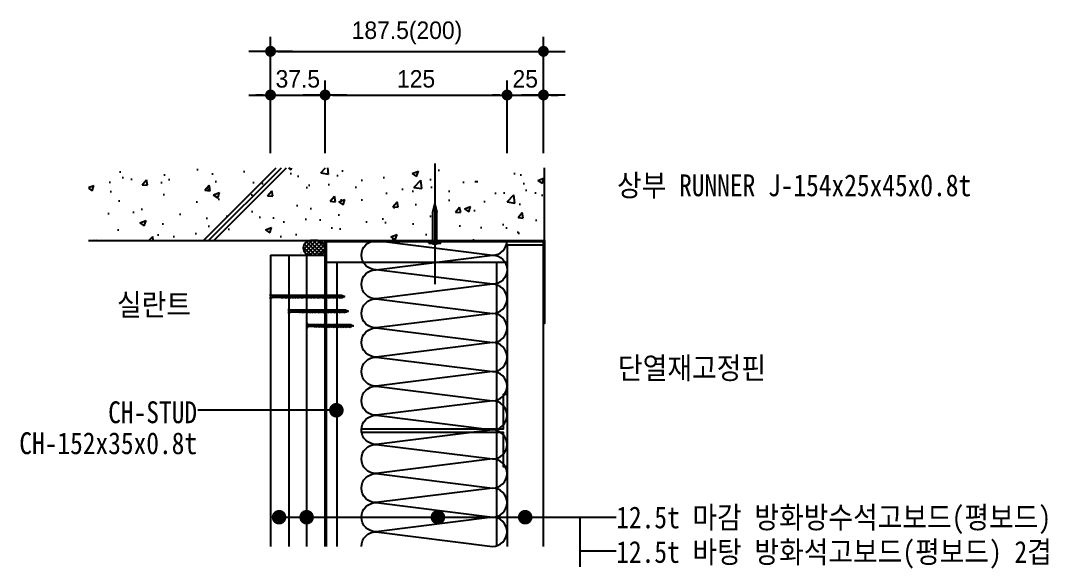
# Model space of a CAD drawing. Header units: millimetres. Extents: x 104 to 12536, y 73 to 2865.
# Drawn here: x 2953 to 3659, y 1927 to 2297 of the extents above; entities that cross this region are included whole.
import ezdxf
from ezdxf.enums import TextEntityAlignment as Align

# ---------------------------------------------------------------- set-up
doc = ezdxf.new("R2010")
doc.units = ezdxf.units.MM
doc.header["$LTSCALE"] = 5
doc.linetypes.add('CEN', pattern=[62, 60, -1, 0, -1])
for name, color, linetype in [('CEN', 1, 'CEN'), ('CHAN', 3, 'Continuous'), ('CONC', 2, 'Continuous'), ('ele', 8, 'Continuous'), ('GB', 7, 'Continuous'), ('HAT', 8, 'Continuous'), ('HAT-CON', 8, 'Continuous'), ('INSUL', 8, 'Continuous'), ('ITXT', 5, 'Continuous'), ('PIN', 4, 'Continuous'), ('RXDIM', 7, 'Continuous'), ('SCREW2', 8, 'Continuous'), ('TEXT', 7, 'Continuous')]:
    doc.layers.add(name, color=color, linetype=linetype)
doc.styles.add('CGS', font='')
doc.styles.add('RXHS', font='')
doc.styles.get('CGS').set_extended_font_data('Dotum')
doc.styles.get('RXHS').set_extended_font_data('DotumChe')
doc.dimstyles.new('NDIM', dxfattribs={"dimscale": 5, "dimtxt": 2.4, "dimasz": 1, "dimexe": 2, "dimexo": 2, "dimgap": 1, "dimtad": 1, "dimtoh": 1, "dimdec": 0, "dimzin": 0, "dimdsep": 46, "dimtxsty": 'CGS', "dimblk1": 'DOTK', "dimblk2": 'DOTK', "dimsah": 1, "dimcen": 3, "dimclrt": 3, "dimadec": 0, "dimazin": 0, "dimtfac": 1.25, "dimtdec": 0, "dimtix": 1, "dimtmove": 2, "dimatfit": 3, "dimldrblk": 'DOTK', "dimfxl": 1, "dimtolj": 1, "dimtzin": 0, "dimarcsym": 0})

# ---------------------------------------------------------------- blocks, each defined once
blk = doc.blocks.new('고정못')
at = {"layer": 'CEN'}
blk.add_line((4.11, 55.13), (4.11, -27.57), dxfattribs=at)
at = {"layer": 'SCREW2'}
for p, q in [((2.66, 21.76), (4.11, 27.57)), ((2.66, 2.42), (2.66, 21.76)), ((4.11, 27.57), (5.56, 21.76)), ((5.56, 2.42), (5.56, 21.76)), ((0, 1.45), (8.22, 1.45)), ((0, 0.48), (0, 1.45)), ((0, 0.48), (8.22, 0.48)), ((2.42, 0), (2.42, 0.48)), ((2.42, 0), (5.8, 0)), ((5.8, 0), (5.8, 0.48)), ((8.22, 0.48), (8.22, 1.45))]:
    blk.add_line(p, q, dxfattribs=at)
blk.add_lwpolyline([(4.11, 27.57), (4.63, 22.28, 0.255479), (5.56, 21.76, 0.15073)], format="xyb", dxfattribs=at)
at = {"layer": 'SCREW2', "extrusion": (0, 0, -1)}
for centre, major_axis, ratio, start_param, end_param in [((0.06, 2.43), (2.6, 0.01), 0.375814, 0.025149, 1.595945), ((0.99, 2.42), (2.42, 0.09), 0.428989, 0.090861, 1.274963)]:
    blk.add_ellipse(centre, major_axis=major_axis, ratio=ratio, start_param=start_param, end_param=end_param, dxfattribs=at)
at = {"layer": 'SCREW2'}
for centre, major_axis, ratio, start_param, end_param in [((7.23, 2.42), (-2.42, 0.09), 0.428989, 0.090861, 1.274963), ((8.16, 2.43), (-2.6, 0.01), 0.375814, 0.025149, 1.595945)]:
    blk.add_ellipse(centre, major_axis=major_axis, ratio=ratio, start_param=start_param, end_param=end_param, dxfattribs=at)
blk = doc.blocks.new('나사못51')
at = {"layer": 'SCREW2'}
for p, q in [((2.53, 49.55), (0.92, 49.12)), ((1.6, 51), (0.98, 49.39)), ((0.98, 49.39), (1.64, 49.91)), ((1.64, 49.91), (1.6, 51)), ((2.27, 49.45), (1.6, 51)), ((2.24, 49.17), (2.53, 49.55)), ((2.24, 49.17), (0.63, 48.74)), ((0.63, 48.74), (0.92, 49.12)), ((2.25, 48.32), (0.63, 47.89)), ((0.63, 47.89), (0.92, 48.27)), ((2.25, 47.47), (0.63, 47.04)), ((0.63, 47.04), (0.92, 47.43)), ((2.24, 46.62), (0.63, 46.19)), ((0.63, 46.19), (0.91, 46.58)), ((2.24, 45.78), (0.63, 45.35)), ((0.63, 45.35), (0.92, 45.73)), ((2.25, 44.93), (0.63, 44.5)), ((0.63, 44.5), (0.92, 44.88)), ((2.25, 44.08), (0.63, 43.65)), ((0.63, 43.65), (0.92, 44.04)), ((2.24, 43.23), (0.63, 42.8)), ((0.63, 42.8), (0.91, 43.19)), ((2.24, 42.39), (0.63, 41.96)), ((2.53, 47.01), (0.91, 46.58)), ((2.53, 43.62), (0.91, 43.19)), ((0.92, 48.81), (0.92, 48.28)), ((2.53, 48.7), (0.92, 48.27)), ((0.92, 47.97), (0.92, 47.43)), ((2.54, 47.86), (0.92, 47.43)), ((0.92, 47.12), (0.92, 46.58)), ((0.92, 46.27), (0.92, 45.73)), ((2.53, 46.16), (0.92, 45.73)), ((0.92, 45.43), (0.92, 44.89)), ((2.53, 45.31), (0.92, 44.88)), ((0.92, 44.58), (0.92, 44.04)), ((2.54, 44.47), (0.92, 44.04)), ((0.92, 43.73), (0.92, 43.19)), ((0.92, 42.88), (0.92, 42.34)), ((2.53, 42.77), (0.92, 42.34)), ((0.98, 49.39), (0.98, 49.14)), ((2.24, 49.17), (2.24, 48.63)), ((2.24, 48.32), (2.24, 47.78)), ((2.24, 47.47), (2.24, 46.93)), ((2.24, 46.62), (2.53, 47.01)), ((2.24, 46.62), (2.24, 46.08)), ((2.24, 45.78), (2.53, 46.16)), ((2.24, 45.78), (2.24, 45.24)), ((2.24, 44.93), (2.24, 44.39)), ((2.24, 44.08), (2.24, 43.54)), ((2.24, 43.23), (2.53, 43.62)), ((2.24, 43.23), (2.24, 42.69)), ((2.24, 42.39), (2.53, 42.77)), ((2.24, 42.39), (2.24, 41.85)), ((2.25, 48.32), (2.53, 48.7)), ((2.25, 47.47), (2.54, 47.86)), ((2.25, 44.93), (2.53, 45.31)), ((2.25, 44.08), (2.54, 44.47)), ((0.63, 41.96), (0.92, 42.34)), ((2.25, 41.54), (0.63, 41.11)), ((0.63, 41.11), (0.92, 41.5)), ((2.25, 40.69), (0.63, 40.26)), ((0.63, 40.26), (0.92, 40.65)), ((2.25, 39), (0.63, 38.57)), ((0.63, 38.57), (0.92, 38.95)), ((2.25, 38.15), (0.63, 37.72)), ((0.63, 37.72), (0.92, 38.11)), ((2.25, 36.46), (0.63, 36.03)), ((0.63, 36.03), (0.92, 36.41)), ((2.25, 39.85), (0.64, 39.42)), ((0.64, 39.42), (0.92, 39.8)), ((2.25, 37.3), (0.64, 36.87)), ((0.64, 36.87), (0.92, 37.26)), ((2.25, 35.73), (0.64, 35.3)), ((0.64, 35.3), (0.92, 35.68)), ((0.92, 42.04), (0.92, 41.5)), ((2.53, 41.92), (0.92, 41.5)), ((0.92, 41.19), (0.92, 40.65)), ((2.54, 41.08), (0.92, 40.65)), ((0.92, 40.34), (0.92, 39.8)), ((2.54, 40.23), (0.92, 39.8)), ((0.92, 39.49), (0.92, 38.95)), ((2.53, 39.38), (0.92, 38.95)), ((0.92, 38.65), (0.92, 38.11)), ((2.54, 38.54), (0.92, 38.11)), ((0.92, 37.8), (0.92, 37.26)), ((2.54, 37.69), (0.92, 37.26)), ((0.92, 36.95), (0.92, 36.41)), ((2.54, 36.84), (0.92, 36.41)), ((0.92, 36.45), (0.92, 35.92)), ((0.92, 36.22), (0.92, 35.68)), ((2.54, 36.11), (0.92, 35.68)), ((0.92, 35.37), (0.92, 34.86)), ((2.24, 41.54), (2.24, 41)), ((2.24, 40.69), (2.24, 40.15)), ((2.24, 39.84), (2.24, 39.3)), ((2.24, 39), (2.24, 38.46)), ((2.24, 38.15), (2.24, 37.61)), ((2.24, 37.3), (2.24, 36.76)), ((2.24, 36.45), (2.24, 36.03)), ((2.24, 35.72), (2.24, 35.54)), ((2.24, 35.71), (2.24, 34.86)), ((2.25, 41.54), (2.53, 41.92)), ((2.25, 40.69), (2.54, 41.08)), ((2.25, 39.85), (2.54, 40.23)), ((2.25, 39), (2.53, 39.38)), ((2.25, 38.15), (2.54, 38.54)), ((2.25, 37.3), (2.54, 37.69)), ((2.25, 36.46), (2.54, 36.84)), ((2.25, 35.73), (2.54, 36.11)), ((2.25, 34.9), (0.63, 34.47)), ((0.63, 34.47), (0.92, 34.86)), ((2.25, 32.36), (0.63, 31.93)), ((0.63, 31.93), (0.92, 32.32)), ((2.25, 34.06), (0.64, 33.63)), ((0.64, 33.63), (0.92, 34.01)), ((2.25, 33.21), (0.64, 32.78)), ((0.64, 32.78), (0.92, 33.16)), ((2.25, 31.51), (0.64, 31.08)), ((0.64, 31.08), (0.92, 31.47)), ((2.25, 30.67), (0.64, 30.24)), ((0.64, 30.24), (0.92, 30.62)), ((2.26, 29.82), (0.64, 29.39)), ((0.64, 29.39), (0.93, 29.78)), ((2.27, 28.98), (0.65, 28.55)), ((0.65, 28.55), (0.94, 28.93)), ((2.54, 35.29), (0.92, 34.86)), ((0.92, 34.55), (0.92, 34.01)), ((2.54, 34.44), (0.92, 34.01)), ((0.92, 33.7), (0.92, 33.16)), ((2.54, 33.59), (0.92, 33.16)), ((0.92, 32.86), (0.92, 32.32)), ((2.54, 32.75), (0.92, 32.32)), ((0.92, 32.01), (0.92, 31.47)), ((2.54, 31.9), (0.92, 31.47)), ((0.92, 31.16), (0.92, 30.62)), ((2.54, 31.05), (0.92, 30.62)), ((0.93, 30.32), (0.93, 29.78)), ((2.55, 30.21), (0.93, 29.78)), ((0.94, 29.47), (0.94, 28.93)), ((2.55, 29.36), (0.94, 28.93)), ((2.56, 28.51), (0.94, 28.09)), ((0.95, 28.63), (0.95, 28.09)), ((2.24, 34.9), (2.24, 34.36)), ((2.24, 33.21), (2.24, 32.67)), ((2.24, 32.36), (2.24, 31.82)), ((2.24, 31.51), (2.24, 30.97)), ((2.25, 34.9), (2.54, 35.29)), ((2.25, 34.06), (2.54, 34.44)), ((2.25, 34.06), (2.25, 33.52)), ((2.25, 33.21), (2.54, 33.59)), ((2.25, 32.36), (2.54, 32.75)), ((2.25, 31.51), (2.54, 31.9)), ((2.25, 30.67), (2.54, 31.05)), ((2.25, 30.67), (2.25, 30.13)), ((2.26, 29.82), (2.55, 30.21)), ((2.26, 29.82), (2.26, 29.28)), ((2.27, 28.98), (2.55, 29.36)), ((2.27, 28.98), (2.27, 28.44)), ((2.27, 28.13), (2.56, 28.51)), ((2.27, 28.13), (0.66, 27.7)), ((0.66, 27.7), (0.94, 28.09)), ((2.27, 27.28), (0.66, 26.85)), ((0.66, 26.85), (0.95, 27.24)), ((2.28, 26.44), (0.67, 26.01)), ((0.67, 26.01), (0.95, 26.39)), ((2.29, 25.59), (0.67, 25.16)), ((0.67, 25.16), (0.96, 25.55)), ((2.28, 24.74), (0.67, 24.31)), ((0.67, 24.31), (0.95, 24.7)), ((2.28, 23.9), (0.67, 23.47)), ((0.67, 23.47), (0.95, 23.85)), ((2.29, 23.05), (0.67, 22.62)), ((0.67, 22.62), (0.96, 23)), ((2.28, 22.2), (0.67, 21.77)), ((0.67, 21.77), (0.95, 22.16)), ((2.28, 21.35), (0.67, 20.92)), ((0.67, 20.92), (0.95, 21.31)), ((0.95, 27.78), (0.95, 27.24)), ((2.56, 27.67), (0.95, 27.24)), ((0.95, 26.93), (0.95, 26.39)), ((2.57, 26.82), (0.95, 26.39)), ((2.57, 25.13), (0.95, 24.7)), ((2.57, 24.28), (0.95, 23.85)), ((0.95, 22.7), (0.95, 22.16)), ((2.57, 22.59), (0.95, 22.16)), ((0.95, 21.85), (0.95, 21.31)), ((2.57, 21.74), (0.95, 21.31)), ((0.96, 26.09), (0.96, 25.55)), ((2.57, 25.98), (0.96, 25.55)), ((0.96, 25.24), (0.96, 24.7)), ((0.96, 24.39), (0.96, 23.85)), ((0.96, 23.54), (0.96, 23)), ((2.57, 23.43), (0.96, 23)), ((2.27, 28.13), (2.27, 27.59)), ((2.27, 27.28), (2.56, 27.67)), ((2.27, 27.28), (2.27, 26.74)), ((2.27, 23.05), (2.27, 22.51)), ((2.27, 22.2), (2.27, 21.66)), ((2.27, 21.35), (2.27, 20.81)), ((2.28, 26.44), (2.57, 26.82)), ((2.28, 26.44), (2.28, 25.9)), ((2.28, 25.59), (2.28, 25.05)), ((2.28, 24.74), (2.57, 25.13)), ((2.28, 24.74), (2.28, 24.2)), ((2.28, 23.9), (2.57, 24.28)), ((2.28, 23.89), (2.28, 23.36)), ((2.28, 22.2), (2.57, 22.59)), ((2.28, 21.35), (2.57, 21.74)), ((2.29, 25.59), (2.57, 25.98)), ((2.29, 23.05), (2.57, 23.43)), ((2.28, 20.51), (0.67, 20.08)), ((0.67, 20.08), (0.95, 20.46)), ((2.28, 19.66), (0.67, 19.23)), ((0.67, 19.23), (0.95, 19.61)), ((2.28, 18.81), (0.67, 18.38)), ((0.67, 18.38), (0.95, 18.77)), ((2.28, 17.96), (0.67, 17.53)), ((0.67, 17.53), (0.95, 17.92)), ((2.28, 17.12), (0.67, 16.69)), ((0.67, 16.69), (0.95, 17.07)), ((2.29, 16.27), (0.67, 15.84)), ((0.67, 15.84), (0.96, 16.22)), ((2.28, 15.42), (0.67, 14.99)), ((0.67, 14.99), (0.95, 15.37)), ((2.28, 14.57), (0.67, 14.14)), ((0.67, 14.14), (0.95, 14.53)), ((0.95, 21), (0.95, 20.46)), ((2.57, 20.89), (0.95, 20.46)), ((0.95, 20.15), (0.95, 19.61)), ((2.57, 20.04), (0.95, 19.61)), ((0.95, 19.31), (0.95, 18.77)), ((2.57, 19.2), (0.95, 18.77)), ((0.95, 18.46), (0.95, 17.92)), ((2.57, 18.35), (0.95, 17.92)), ((0.95, 17.61), (0.95, 17.07)), ((2.57, 17.5), (0.95, 17.07)), ((0.95, 16.76), (0.95, 16.22)), ((0.95, 15.91), (0.95, 15.37)), ((2.57, 15.8), (0.95, 15.37)), ((0.95, 15.06), (0.95, 14.53)), ((2.57, 14.95), (0.95, 14.53)), ((0.95, 14.22), (0.95, 13.68)), ((2.57, 16.65), (0.96, 16.22)), ((2.27, 20.5), (2.27, 19.97)), ((2.27, 19.66), (2.27, 19.12)), ((2.27, 18.81), (2.27, 18.27)), ((2.27, 17.96), (2.27, 17.42)), ((2.27, 17.11), (2.27, 16.57)), ((2.27, 16.26), (2.27, 15.72)), ((2.27, 15.42), (2.27, 14.88)), ((2.27, 14.57), (2.27, 14.03)), ((2.28, 20.51), (2.57, 20.89)), ((2.28, 19.66), (2.57, 20.04)), ((2.28, 18.81), (2.57, 19.2)), ((2.28, 17.96), (2.57, 18.35)), ((2.28, 17.12), (2.57, 17.5)), ((2.28, 15.42), (2.57, 15.8)), ((2.28, 14.57), (2.57, 14.95)), ((2.29, 16.27), (2.57, 16.65)), ((2.28, 13.72), (0.67, 13.29)), ((0.67, 13.29), (0.95, 13.68)), ((2.29, 12.87), (0.67, 12.44)), ((0.67, 12.44), (0.96, 12.83)), ((2.28, 12.02), (0.67, 11.59)), ((0.67, 11.59), (0.95, 11.98)), ((2.28, 11.18), (0.67, 10.75)), ((0.67, 10.75), (0.95, 11.13)), ((2.28, 10.33), (0.67, 9.9)), ((0.67, 9.9), (0.95, 10.28)), ((2.29, 9.48), (0.67, 9.05)), ((0.67, 9.05), (0.96, 9.43)), ((2.28, 8.63), (0.67, 8.2)), ((0.67, 8.2), (0.95, 8.59)), ((2.28, 7.78), (0.67, 7.35)), ((0.67, 7.35), (0.95, 7.74)), ((2.57, 14.11), (0.95, 13.68)), ((0.95, 13.37), (0.95, 12.82)), ((0.95, 12.52), (0.95, 11.98)), ((2.57, 12.41), (0.95, 11.98)), ((0.95, 11.67), (0.95, 11.13)), ((2.57, 11.56), (0.95, 11.13)), ((0.95, 10.82), (0.95, 10.28)), ((2.57, 10.71), (0.95, 10.28)), ((0.95, 9.98), (0.95, 9.43)), ((0.95, 9.12), (0.95, 8.59)), ((2.57, 9.01), (0.95, 8.59)), ((0.95, 8.28), (0.95, 7.74)), ((2.57, 8.17), (0.95, 7.74)), ((0.95, 7.43), (0.95, 1.19)), ((2.57, 13.26), (0.96, 12.83)), ((2.57, 9.86), (0.96, 9.43)), ((2.27, 13.72), (2.27, 13.18)), ((2.27, 12.87), (2.27, 12.33)), ((2.27, 12.02), (2.27, 11.48)), ((2.27, 11.17), (2.27, 10.63)), ((2.27, 10.33), (2.27, 9.78)), ((2.27, 9.48), (2.27, 8.94)), ((2.27, 8.63), (2.27, 8.09)), ((2.27, 7.78), (2.27, 1.19)), ((2.28, 13.72), (2.57, 14.11)), ((2.28, 12.02), (2.57, 12.41)), ((2.28, 11.18), (2.57, 11.56)), ((2.28, 10.33), (2.57, 10.71)), ((2.28, 8.63), (2.57, 9.01)), ((2.28, 7.78), (2.57, 8.17)), ((2.29, 12.87), (2.57, 13.26)), ((2.29, 9.48), (2.57, 9.86)), ((0, 0), (1.12, 0)), ((1.57, 0.48), (1.57, 0.65)), ((1.63, 0.68), (1.6, 0.68)), ((1.66, 0.48), (1.66, 0.65)), ((2.11, 0), (3.23, 0))]:
    blk.add_line(p, q, dxfattribs=at)
for centre, radius, start, end in [((-0.44, 1.33), 1.4, 288.341, 354.27016), ((1.1, 0.47), 0.473, 267.52648, 0.91384), ((1.61, -1.99), 2.05, 80.28655, 99.71345), ((1.6, 0.65), 0.033, 90, 180), ((1.63, 0.65), 0.033, 0, 90), ((2.13, 0.47), 0.473, 179.08616, 272.47352), ((3.67, 1.33), 1.4, 185.72984, 251.659)]:
    blk.add_arc(centre, radius, start, end, dxfattribs=at)
blk = doc.blocks.new('나사못32')
at = {"layer": 'SCREW2'}
for p, q in [((2.24, 30.17), (0.63, 29.74)), ((0.63, 29.74), (0.92, 30.12)), ((2.25, 29.32), (0.63, 28.89)), ((0.63, 28.89), (0.92, 29.27)), ((2.25, 28.47), (0.63, 28.04)), ((0.63, 28.04), (0.92, 28.43)), ((2.53, 30.55), (0.92, 30.12)), ((0.92, 29.81), (0.92, 29.28)), ((2.53, 29.7), (0.92, 29.27)), ((0.92, 28.97), (0.92, 28.43)), ((2.54, 28.86), (0.92, 28.43)), ((1.6, 32), (0.98, 30.39)), ((0.98, 30.39), (1.64, 30.91)), ((0.98, 30.39), (0.98, 30.14)), ((1.64, 30.91), (1.6, 32)), ((2.27, 30.45), (1.6, 32)), ((2.24, 30.17), (2.53, 30.55)), ((2.24, 30.17), (2.24, 29.63)), ((2.24, 29.32), (2.24, 28.78)), ((2.24, 28.47), (2.24, 27.93)), ((2.25, 29.32), (2.53, 29.7)), ((2.25, 28.47), (2.54, 28.86)), ((2.24, 27.62), (0.63, 27.19)), ((0.63, 27.19), (0.91, 27.58)), ((2.24, 26.78), (0.63, 26.35)), ((0.63, 26.35), (0.92, 26.73)), ((2.25, 25.93), (0.63, 25.5)), ((0.63, 25.5), (0.92, 25.88)), ((2.25, 25.08), (0.63, 24.65)), ((0.63, 24.65), (0.92, 25.04)), ((2.24, 24.23), (0.63, 23.8)), ((0.63, 23.8), (0.91, 24.19)), ((2.24, 23.39), (0.63, 22.96)), ((0.63, 22.96), (0.92, 23.34)), ((2.25, 22.54), (0.63, 22.11)), ((0.63, 22.11), (0.92, 22.5)), ((2.25, 21.69), (0.63, 21.26)), ((0.63, 21.26), (0.92, 21.65)), ((2.53, 28.01), (0.91, 27.58)), ((2.53, 24.62), (0.91, 24.19)), ((0.92, 28.12), (0.92, 27.58)), ((0.92, 27.27), (0.92, 26.73)), ((2.53, 27.16), (0.92, 26.73)), ((0.92, 26.43), (0.92, 25.89)), ((2.53, 26.31), (0.92, 25.88)), ((0.92, 25.58), (0.92, 25.04)), ((2.54, 25.47), (0.92, 25.04)), ((0.92, 24.73), (0.92, 24.19)), ((0.92, 23.88), (0.92, 23.34)), ((2.53, 23.77), (0.92, 23.34)), ((0.92, 23.04), (0.92, 22.5)), ((2.53, 22.92), (0.92, 22.5)), ((0.92, 22.19), (0.92, 21.65)), ((2.54, 22.08), (0.92, 21.65)), ((0.92, 21.34), (0.92, 20.8)), ((2.54, 21.23), (0.92, 20.8)), ((2.24, 27.62), (2.53, 28.01)), ((2.24, 27.62), (2.24, 27.08)), ((2.24, 26.78), (2.53, 27.16)), ((2.24, 26.78), (2.24, 26.24)), ((2.24, 25.93), (2.24, 25.39)), ((2.24, 25.08), (2.24, 24.54)), ((2.24, 24.23), (2.53, 24.62)), ((2.24, 24.23), (2.24, 23.69)), ((2.24, 23.39), (2.53, 23.77)), ((2.24, 23.39), (2.24, 22.85)), ((2.24, 22.54), (2.24, 22)), ((2.24, 21.69), (2.24, 21.15)), ((2.25, 25.93), (2.53, 26.31)), ((2.25, 25.08), (2.54, 25.47)), ((2.25, 22.54), (2.53, 22.92)), ((2.25, 21.69), (2.54, 22.08)), ((2.25, 20.85), (2.54, 21.23)), ((2.25, 20), (0.63, 19.57)), ((0.63, 19.57), (0.92, 19.95)), ((2.25, 19.15), (0.63, 18.72)), ((0.63, 18.72), (0.92, 19.11)), ((2.25, 17.46), (0.63, 17.03)), ((0.63, 17.03), (0.92, 17.41)), ((2.25, 15.9), (0.63, 15.47)), ((0.63, 15.47), (0.92, 15.86)), ((2.25, 20.85), (0.64, 20.42)), ((0.64, 20.42), (0.92, 20.8)), ((2.25, 18.3), (0.64, 17.87)), ((0.64, 17.87), (0.92, 18.26)), ((2.25, 16.73), (0.64, 16.3)), ((0.64, 16.3), (0.92, 16.68)), ((2.25, 15.06), (0.64, 14.63)), ((0.64, 14.63), (0.92, 15.01)), ((2.25, 14.21), (0.64, 13.78)), ((0.64, 13.78), (0.92, 14.16)), ((0.92, 20.49), (0.92, 19.95)), ((2.53, 20.38), (0.92, 19.95)), ((0.92, 19.65), (0.92, 19.11)), ((2.54, 19.54), (0.92, 19.11)), ((0.92, 18.8), (0.92, 18.26)), ((2.54, 18.69), (0.92, 18.26)), ((0.92, 17.95), (0.92, 17.41)), ((2.54, 17.84), (0.92, 17.41)), ((0.92, 17.45), (0.92, 16.92)), ((0.92, 17.22), (0.92, 16.68)), ((2.54, 17.11), (0.92, 16.68)), ((0.92, 16.37), (0.92, 15.86)), ((2.54, 16.29), (0.92, 15.86)), ((0.92, 15.55), (0.92, 15.01)), ((2.54, 15.44), (0.92, 15.01)), ((0.92, 14.7), (0.92, 14.16)), ((2.54, 14.59), (0.92, 14.16)), ((2.24, 20.84), (2.24, 20.3)), ((2.24, 20), (2.24, 19.46)), ((2.24, 19.15), (2.24, 18.61)), ((2.24, 18.3), (2.24, 17.76)), ((2.24, 17.45), (2.24, 17.03)), ((2.24, 16.72), (2.24, 16.54)), ((2.24, 16.71), (2.24, 15.86)), ((2.24, 15.9), (2.24, 15.36)), ((2.24, 14.21), (2.24, 13.67)), ((2.25, 20), (2.53, 20.38)), ((2.25, 19.15), (2.54, 19.54)), ((2.25, 18.3), (2.54, 18.69)), ((2.25, 17.46), (2.54, 17.84)), ((2.25, 16.73), (2.54, 17.11)), ((2.25, 15.9), (2.54, 16.29)), ((2.25, 15.06), (2.54, 15.44)), ((2.25, 15.06), (2.25, 14.52)), ((2.25, 14.21), (2.54, 14.59)), ((2.25, 13.36), (0.63, 12.93)), ((0.63, 12.93), (0.92, 13.32)), ((2.25, 12.51), (0.64, 12.08)), ((0.64, 12.08), (0.92, 12.47)), ((2.25, 11.67), (0.64, 11.24)), ((0.64, 11.24), (0.92, 11.62)), ((2.26, 10.82), (0.64, 10.39)), ((0.64, 10.39), (0.93, 10.78)), ((2.27, 9.98), (0.65, 9.55)), ((0.65, 9.55), (0.94, 9.93)), ((2.27, 9.13), (0.66, 8.7)), ((0.66, 8.7), (0.94, 9.09)), ((2.27, 8.28), (0.66, 7.85)), ((0.66, 7.85), (0.95, 8.24)), ((2.28, 7.44), (0.67, 7.01)), ((0.67, 7.01), (0.95, 7.39)), ((0.92, 13.86), (0.92, 13.32)), ((2.54, 13.75), (0.92, 13.32)), ((0.92, 13.01), (0.92, 12.47)), ((2.54, 12.9), (0.92, 12.47)), ((0.92, 12.16), (0.92, 11.62)), ((2.54, 12.05), (0.92, 11.62)), ((0.93, 11.32), (0.93, 10.78)), ((2.55, 11.21), (0.93, 10.78)), ((0.94, 10.47), (0.94, 9.93)), ((2.55, 10.36), (0.94, 9.93)), ((2.56, 9.51), (0.94, 9.09)), ((0.95, 9.63), (0.95, 9.09)), ((0.95, 8.78), (0.95, 8.24)), ((2.56, 8.67), (0.95, 8.24)), ((0.95, 7.93), (0.95, 7.39)), ((2.57, 7.82), (0.95, 7.39)), ((0.96, 7.09), (0.96, 6.55)), ((2.24, 13.36), (2.24, 12.82)), ((2.24, 12.51), (2.24, 11.97)), ((2.25, 13.36), (2.54, 13.75)), ((2.25, 12.51), (2.54, 12.9)), ((2.25, 11.67), (2.54, 12.05)), ((2.25, 11.67), (2.25, 11.13)), ((2.26, 10.82), (2.55, 11.21)), ((2.26, 10.82), (2.26, 10.28)), ((2.27, 9.98), (2.55, 10.36)), ((2.27, 9.98), (2.27, 9.44)), ((2.27, 9.13), (2.56, 9.51)), ((2.27, 9.13), (2.27, 8.59)), ((2.27, 8.28), (2.56, 8.67)), ((2.27, 8.28), (2.27, 7.74)), ((2.28, 7.44), (2.57, 7.82)), ((2.28, 7.44), (2.28, 6.9)), ((0, 0), (1.12, 0)), ((2.29, 6.59), (0.67, 6.16)), ((0.67, 6.16), (0.96, 6.55)), ((2.28, 5.74), (0.67, 5.31)), ((0.67, 5.31), (0.95, 5.7)), ((2.57, 6.13), (0.95, 5.7)), ((0.95, 5.39), (0.95, 1.19)), ((2.57, 6.98), (0.96, 6.55)), ((0.96, 6.24), (0.96, 5.7)), ((1.57, 0.48), (1.57, 0.65)), ((1.63, 0.68), (1.6, 0.68)), ((1.66, 0.48), (1.66, 0.65)), ((2.27, 5.74), (2.27, 1.19)), ((2.28, 6.59), (2.28, 6.05)), ((2.28, 5.74), (2.57, 6.13)), ((2.29, 6.59), (2.57, 6.98)), ((2.11, 0), (3.23, 0))]:
    blk.add_line(p, q, dxfattribs=at)
for centre, radius, start, end in [((-0.44, 1.33), 1.4, 288.341, 354.27016), ((1.1, 0.47), 0.473, 267.52648, 0.91384), ((1.61, -1.99), 2.05, 80.28655, 99.71345), ((1.6, 0.65), 0.033, 90, 180), ((1.63, 0.65), 0.033, 360, 90), ((2.13, 0.47), 0.473, 179.08616, 272.47352), ((3.67, 1.33), 1.4, 185.72984, 251.659)]:
    blk.add_arc(centre, radius, start, end, dxfattribs=at)
blk = doc.blocks.new('나사못41')
at = {"layer": 'SCREW2'}
for p, q in [((2.25, 39.17), (0.63, 38.74)), ((0.63, 38.74), (0.92, 39.12)), ((2.25, 38.32), (0.63, 37.89)), ((0.63, 37.89), (0.92, 38.27)), ((2.25, 36.62), (0.63, 36.19)), ((0.63, 36.19), (0.92, 36.58)), ((2.25, 35.78), (0.63, 35.35)), ((0.63, 35.35), (0.92, 35.73)), ((2.25, 37.47), (0.64, 37.04)), ((0.64, 37.04), (0.92, 37.43)), ((2.54, 39.55), (0.92, 39.12)), ((2.54, 38.7), (0.92, 38.27)), ((2.54, 37.86), (0.92, 37.43)), ((2.53, 37.01), (0.92, 36.58)), ((2.54, 36.16), (0.92, 35.73)), ((2.54, 35.31), (0.92, 34.88)), ((0.93, 38.81), (0.93, 38.28)), ((0.93, 37.97), (0.93, 37.43)), ((0.93, 37.12), (0.93, 36.58)), ((0.93, 36.27), (0.93, 35.73)), ((0.93, 35.43), (0.93, 34.89)), ((1.6, 41), (0.98, 39.39)), ((0.98, 39.39), (1.64, 39.91)), ((0.98, 39.39), (0.98, 39.14)), ((1.64, 39.91), (1.6, 41)), ((2.26, 39.48), (1.6, 41)), ((2.25, 39.17), (2.54, 39.55)), ((2.25, 39.17), (2.25, 38.63)), ((2.25, 38.32), (2.54, 38.7)), ((2.25, 38.32), (2.25, 37.78)), ((2.25, 37.47), (2.54, 37.86)), ((2.25, 37.47), (2.25, 36.93)), ((2.25, 36.62), (2.53, 37.01)), ((2.25, 36.62), (2.25, 36.08)), ((2.25, 35.78), (2.54, 36.16)), ((2.25, 35.78), (2.25, 35.24)), ((2.25, 34.93), (2.54, 35.31)), ((2.25, 34.93), (0.63, 34.5)), ((0.63, 34.5), (0.92, 34.88)), ((2.25, 33.23), (0.63, 32.8)), ((0.63, 32.8), (0.92, 33.19)), ((2.25, 32.39), (0.63, 31.96)), ((0.63, 31.96), (0.92, 32.34)), ((2.25, 31.54), (0.63, 31.11)), ((0.63, 31.11), (0.92, 31.5)), ((2.25, 29), (0.63, 28.57)), ((0.63, 28.57), (0.92, 28.95)), ((2.25, 34.08), (0.64, 33.65)), ((0.64, 33.65), (0.92, 34.04)), ((2.25, 30.69), (0.64, 30.26)), ((0.64, 30.26), (0.92, 30.65)), ((2.25, 29.85), (0.64, 29.42)), ((0.64, 29.42), (0.93, 29.8)), ((2.54, 34.47), (0.92, 34.04)), ((2.53, 33.62), (0.92, 33.19)), ((2.54, 32.77), (0.92, 32.34)), ((2.54, 31.92), (0.92, 31.5)), ((2.54, 31.08), (0.92, 30.65)), ((2.54, 29.38), (0.92, 28.95)), ((2.54, 28.54), (0.92, 28.11)), ((0.93, 34.58), (0.93, 34.04)), ((0.93, 33.73), (0.93, 33.19)), ((0.93, 32.88), (0.93, 32.34)), ((0.93, 32.04), (0.93, 31.5)), ((0.93, 31.19), (0.93, 30.65)), ((0.93, 30.34), (0.93, 29.8)), ((2.54, 30.23), (0.93, 29.8)), ((0.93, 29.49), (0.93, 28.95)), ((0.93, 28.65), (0.93, 28.11)), ((2.25, 34.93), (2.25, 34.39)), ((2.25, 34.08), (2.54, 34.47)), ((2.25, 34.08), (2.25, 33.54)), ((2.25, 33.23), (2.53, 33.62)), ((2.25, 33.23), (2.25, 32.69)), ((2.25, 32.39), (2.54, 32.77)), ((2.25, 32.39), (2.25, 31.85)), ((2.25, 31.54), (2.54, 31.92)), ((2.25, 31.54), (2.25, 31)), ((2.25, 30.69), (2.54, 31.08)), ((2.25, 30.69), (2.25, 30.15)), ((2.25, 29.85), (2.54, 30.23)), ((2.25, 29.84), (2.25, 29.3)), ((2.25, 29), (2.54, 29.38)), ((2.25, 29), (2.25, 28.46)), ((2.25, 28.15), (2.54, 28.54)), ((2.25, 24.76), (0.63, 24.33)), ((0.63, 24.33), (0.92, 24.72)), ((2.25, 28.15), (0.64, 27.72)), ((0.64, 27.72), (0.92, 28.11)), ((2.25, 27.3), (0.64, 26.87)), ((0.64, 26.87), (0.93, 27.26)), ((2.25, 26.46), (0.64, 26.03)), ((0.64, 26.03), (0.92, 26.41)), ((2.25, 25.61), (0.64, 25.18)), ((0.64, 25.18), (0.93, 25.56)), ((2.25, 23.91), (0.64, 23.48)), ((0.64, 23.48), (0.92, 23.87)), ((2.25, 23.07), (0.64, 22.64)), ((0.64, 22.64), (0.93, 23.02)), ((2.26, 22.22), (0.64, 21.79)), ((0.64, 21.79), (0.93, 22.18)), ((2.25, 21.37), (0.64, 20.94)), ((0.64, 20.94), (0.93, 21.33)), ((2.54, 26.84), (0.92, 26.41)), ((2.54, 25.15), (0.92, 24.72)), ((2.54, 24.3), (0.92, 23.87)), ((0.93, 27.8), (0.93, 27.26)), ((2.54, 27.69), (0.93, 27.26)), ((0.93, 26.95), (0.93, 26.41)), ((0.93, 26.1), (0.93, 25.56)), ((2.54, 25.99), (0.93, 25.56)), ((0.93, 25.26), (0.93, 24.72)), ((0.93, 24.41), (0.93, 23.87)), ((0.93, 23.56), (0.93, 23.02)), ((2.54, 23.45), (0.93, 23.02)), ((0.93, 22.71), (0.93, 22.18)), ((2.54, 22.6), (0.93, 22.18)), ((0.93, 21.87), (0.93, 21.33)), ((2.54, 21.76), (0.93, 21.33)), ((2.25, 28.15), (2.25, 27.61)), ((2.25, 27.3), (2.54, 27.69)), ((2.25, 27.3), (2.25, 26.76)), ((2.25, 26.46), (2.54, 26.84)), ((2.25, 26.45), (2.25, 25.92)), ((2.25, 25.61), (2.54, 25.99)), ((2.25, 25.61), (2.25, 25.07)), ((2.25, 24.76), (2.54, 25.15)), ((2.25, 24.76), (2.25, 24.22)), ((2.25, 23.91), (2.54, 24.3)), ((2.25, 23.91), (2.25, 23.37)), ((2.25, 23.07), (2.54, 23.45)), ((2.25, 23.06), (2.25, 20.53)), ((2.25, 21.37), (2.54, 21.76)), ((2.25, 21.37), (2.25, 20.83)), ((2.26, 22.22), (2.54, 22.6)), ((2.26, 20.53), (0.64, 20.1)), ((0.64, 20.1), (0.93, 20.48)), ((2.25, 19.68), (0.64, 19.25)), ((0.64, 19.25), (0.92, 19.63)), ((2.25, 18.83), (0.64, 18.4)), ((0.64, 18.4), (0.93, 18.79)), ((2.26, 17.98), (0.64, 17.55)), ((0.64, 17.55), (0.93, 17.94)), ((2.26, 17.14), (0.64, 16.71)), ((0.64, 16.71), (0.93, 17.09)), ((2.26, 15.44), (0.64, 15.01)), ((0.64, 15.01), (0.93, 15.4)), ((2.26, 14.59), (0.64, 14.16)), ((0.64, 14.16), (0.93, 14.55)), ((2.26, 16.29), (0.65, 15.86)), ((0.65, 15.86), (0.93, 16.24)), ((2.54, 20.06), (0.92, 19.63)), ((0.93, 21.02), (0.93, 20.48)), ((2.54, 20.91), (0.93, 20.48)), ((0.93, 20.17), (0.93, 19.63)), ((0.93, 19.32), (0.93, 18.79)), ((2.54, 19.21), (0.93, 18.79)), ((0.93, 18.48), (0.93, 17.94)), ((0.93, 18.48), (0.93, 17.94)), ((2.54, 18.37), (0.93, 17.94)), ((0.93, 17.63), (0.93, 17.09)), ((2.55, 17.52), (0.93, 17.09)), ((0.93, 16.78), (0.93, 16.24)), ((2.55, 16.67), (0.93, 16.24)), ((0.93, 15.94), (0.93, 15.4)), ((2.54, 15.83), (0.93, 15.4)), ((0.93, 15.09), (0.93, 14.55)), ((2.55, 14.98), (0.93, 14.55)), ((0.93, 14.24), (0.93, 13.7)), ((2.55, 14.13), (0.93, 13.7)), ((2.25, 20.52), (2.25, 19.98)), ((2.25, 19.68), (2.54, 20.06)), ((2.25, 19.68), (2.25, 19.14)), ((2.25, 18.83), (2.54, 19.21)), ((2.25, 18.83), (2.25, 18.29)), ((2.25, 17.98), (2.25, 17.44)), ((2.25, 17.13), (2.25, 16.59)), ((2.25, 16.29), (2.25, 15.75)), ((2.25, 15.44), (2.25, 14.9)), ((2.25, 14.59), (2.25, 14.05)), ((2.26, 20.53), (2.54, 20.91)), ((2.26, 17.98), (2.54, 18.37)), ((2.26, 17.14), (2.55, 17.52)), ((2.26, 16.29), (2.55, 16.67)), ((2.26, 15.44), (2.54, 15.83)), ((2.26, 14.59), (2.55, 14.98)), ((2.26, 13.75), (2.55, 14.13)), ((2.26, 13.75), (0.65, 13.32)), ((0.65, 13.32), (0.93, 13.7)), ((2.26, 12.9), (0.65, 12.47)), ((0.65, 12.47), (0.93, 12.86)), ((2.26, 12.05), (0.65, 11.62)), ((0.65, 11.62), (0.93, 12.01)), ((2.26, 11.21), (0.65, 10.78)), ((0.65, 10.78), (0.93, 11.16)), ((2.26, 10.38), (0.65, 9.95)), ((0.65, 9.95), (0.93, 10.33)), ((2.26, 9.55), (0.65, 9.12)), ((0.65, 9.12), (0.93, 9.5)), ((2.26, 8.72), (0.65, 8.29)), ((0.65, 8.29), (0.93, 8.67)), ((2.26, 7.89), (0.65, 7.46)), ((0.65, 7.46), (0.93, 7.84)), ((0.93, 13.39), (0.93, 12.86)), ((2.55, 13.29), (0.93, 12.86)), ((0.93, 12.55), (0.93, 12.01)), ((2.55, 12.44), (0.93, 12.01)), ((0.93, 11.7), (0.93, 10.33)), ((2.55, 11.59), (0.93, 11.16)), ((2.55, 10.76), (0.93, 10.33)), ((0.93, 10.02), (0.93, 9.5)), ((2.55, 9.93), (0.93, 9.5)), ((0.93, 9.19), (0.93, 8.67)), ((2.55, 9.1), (0.93, 8.67)), ((0.93, 8.36), (0.93, 7.84)), ((2.55, 8.27), (0.93, 7.84)), ((0.93, 7.53), (0.93, 7.01)), ((2.55, 7.44), (0.93, 7.01)), ((2.25, 13.75), (2.25, 13.21)), ((2.25, 12.05), (2.25, 11.51)), ((2.25, 11.2), (2.25, 10.68)), ((2.25, 10.37), (2.25, 9.85)), ((2.25, 9.54), (2.25, 9.02)), ((2.25, 8.71), (2.25, 8.19)), ((2.25, 7.88), (2.25, 7.36)), ((2.26, 12.9), (2.55, 13.29)), ((2.26, 12.9), (2.26, 12.36)), ((2.26, 12.05), (2.55, 12.44)), ((2.26, 11.21), (2.55, 11.59)), ((2.26, 10.38), (2.55, 10.76)), ((2.26, 9.55), (2.55, 9.93)), ((2.26, 8.72), (2.55, 9.1)), ((2.26, 7.89), (2.55, 8.27)), ((2.26, 7.06), (2.55, 7.44)), ((2.26, 7.06), (0.65, 6.63)), ((0.65, 6.63), (0.93, 7.01)), ((0.93, 6.7), (0.93, 1.19)), ((1.54, 0.48), (1.54, 0.65)), ((1.6, 0.68), (1.57, 0.68)), ((1.63, 0.48), (1.63, 0.65)), ((2.08, 0), (3.2, 0)), ((2.25, 7.05), (2.25, 1.19)), ((-0.03, 0), (1.09, 0))]:
    blk.add_line(p, q, dxfattribs=at)
for centre, radius, start, end in [((-0.49, 1.35), 1.43, 288.66128, 353.44689), ((1.07, 0.47), 0.473, 267.52648, 0.91384), ((1.59, -1.99), 2.05, 80.28655, 99.71345), ((1.57, 0.65), 0.033, 90, 180), ((1.6, 0.65), 0.033, 0, 90), ((2.1, 0.47), 0.473, 179.08616, 272.47352), ((3.64, 1.33), 1.4, 185.72984, 251.659)]:
    blk.add_arc(centre, radius, start, end, dxfattribs=at)
blk = doc.blocks.new('DOTK')
blk.add_line((-3, 0), (3, 0))
at = {"const_width": 0.75}
blk.add_lwpolyline([(-0.375, 0, 1), (0.375, 0, 1)], format="xyb", close=True, dxfattribs=at)
blk = doc.blocks.new('*D158')
at = {"layer": 'RXDIM', "color": 0, "lineweight": -2, "transparency": 16777216}
for p, q in [((3124.81, 2205.76), (3124.81, 2285.76)), ((3312.31, 2205.76), (3312.31, 2285.76)), ((3129.81, 2275.76), (3307.31, 2275.76))]:
    blk.add_line(p, q, dxfattribs=at)
at = {"layer": 'RXDIM', "color": 0, "lineweight": -2, "transparency": 16777216, "xscale": 5, "yscale": 5, "zscale": 5, "rotation": 180}
blk.add_blockref('DOTK', (3124.81, 2275.76), dxfattribs=at)
at = {"layer": 'RXDIM', "color": 0, "lineweight": -2, "transparency": 16777216, "xscale": 5, "yscale": 5, "zscale": 5}
blk.add_blockref('DOTK', (3312.31, 2275.76), dxfattribs=at)
at = {"layer": 'RXDIM', "color": 3, "transparency": 16777216, "insert": (3218.56, 2288.45), "char_height": 12, "attachment_point": 5, "style": 'CGS'}
blk.add_mtext('\\A1;187.5(200)', dxfattribs=at)
blk = doc.blocks.new('*D159')
at = {"layer": 'RXDIM', "color": 0, "lineweight": -2, "transparency": 16777216}
for p, q in [((3124.81, 2205.76), (3124.81, 2255.76)), ((3162.31, 2205.76), (3162.31, 2255.76)), ((3119.81, 2245.76), (3114.81, 2245.76)), ((3124.81, 2245.76), (3162.31, 2245.76)), ((3167.31, 2245.76), (3172.31, 2245.76))]:
    blk.add_line(p, q, dxfattribs=at)
at = {"layer": 'RXDIM', "color": 0, "lineweight": -2, "transparency": 16777216, "xscale": 5, "yscale": 5, "zscale": 5}
blk.add_blockref('DOTK', (3124.81, 2245.76), dxfattribs=at)
at = {"layer": 'RXDIM', "color": 0, "lineweight": -2, "transparency": 16777216, "xscale": 5, "yscale": 5, "zscale": 5, "rotation": 180}
blk.add_blockref('DOTK', (3162.31, 2245.76), dxfattribs=at)
at = {"layer": 'RXDIM', "color": 3, "transparency": 16777216, "insert": (3143.56, 2256.77), "char_height": 12, "attachment_point": 5, "style": 'CGS'}
blk.add_mtext('\\A1;37.5', dxfattribs=at)
blk = doc.blocks.new('*D160')
at = {"layer": 'RXDIM', "color": 0, "lineweight": -2, "transparency": 16777216}
for p, q in [((3162.31, 2205.76), (3162.31, 2255.76)), ((3287.31, 2205.76), (3287.31, 2255.76)), ((3167.31, 2245.76), (3282.31, 2245.76))]:
    blk.add_line(p, q, dxfattribs=at)
at = {"layer": 'RXDIM', "color": 0, "lineweight": -2, "transparency": 16777216, "xscale": 5, "yscale": 5, "zscale": 5, "rotation": 180}
blk.add_blockref('DOTK', (3162.31, 2245.76), dxfattribs=at)
at = {"layer": 'RXDIM', "color": 0, "lineweight": -2, "transparency": 16777216, "xscale": 5, "yscale": 5, "zscale": 5}
blk.add_blockref('DOTK', (3287.31, 2245.76), dxfattribs=at)
at = {"layer": 'RXDIM', "color": 3, "transparency": 16777216, "insert": (3224.81, 2256.77), "char_height": 12, "attachment_point": 5, "style": 'CGS'}
blk.add_mtext('\\A1;125', dxfattribs=at)
blk = doc.blocks.new('*D161')
at = {"layer": 'RXDIM', "color": 0, "lineweight": -2, "transparency": 16777216}
for p, q in [((3287.31, 2205.76), (3287.31, 2255.76)), ((3312.31, 2205.76), (3312.31, 2255.76)), ((3282.31, 2245.76), (3277.31, 2245.76)), ((3287.31, 2245.76), (3312.31, 2245.76)), ((3317.31, 2245.76), (3322.31, 2245.76))]:
    blk.add_line(p, q, dxfattribs=at)
at = {"layer": 'RXDIM', "color": 0, "lineweight": -2, "transparency": 16777216, "xscale": 5, "yscale": 5, "zscale": 5}
blk.add_blockref('DOTK', (3287.31, 2245.76), dxfattribs=at)
at = {"layer": 'RXDIM', "color": 0, "lineweight": -2, "transparency": 16777216, "xscale": 5, "yscale": 5, "zscale": 5, "rotation": 180}
blk.add_blockref('DOTK', (3312.31, 2245.76), dxfattribs=at)
at = {"layer": 'RXDIM', "color": 3, "transparency": 16777216, "insert": (3299.81, 2256.77), "char_height": 12, "attachment_point": 5, "style": 'CGS'}
blk.add_mtext('\\A1;25', dxfattribs=at)

msp = doc.modelspace()

# ---------------------------------------------------------------- hatches: boundary and pattern name
at = {"layer": 'HAT'}
h = msp.add_hatch(dxfattribs=at)
h.set_pattern_fill('_USER', color=256, scale=2, angle=45, style=0, double=1, pattern_type=0)
h.set_pattern_definition([(45, (-813.0557, -5950.238), (-1.41421356, 1.41421356), []), (135, (-813.0557, -5950.238), (-1.41421356, -1.41421356), [])])
h.paths.add_polyline_path([(3157.31, 2145.76), (3152.31, 2145.76, 1), (3152.31, 2135.76), (3157.31, 2135.76, 1)])
at = {"layer": 'HAT-CON'}
h = msp.add_hatch(dxfattribs=at)
h.set_pattern_fill('AR-CONC', color=256, scale=6, style=0)
h.set_pattern_definition([(50, (3341.854, 70.423), (43.0356, -3.7651), [4.5, -49.5]), (355, (3341.854, 70.423), (-8.3251, 45.1315), [3.6, -39.6]), (100.4514, (3345.44, 70.11), (34.7106, 41.3664), [3.8244, -42.0685]), (46.1842, (3341.854, 82.423), (64.0345, -9.9311), [6.75, -74.25]), (96.6356, (3347.19, 81.595), (56.0798, 58.447), [5.7366, -63.1028]), (351.1842, (3341.854, 82.42), (56.0797, 58.4471), [5.4, -59.4]), (21, (3347.854, 79.423), (35.8144, -24.15713), [4.5, -49.5]), (326, (3347.854, 79.423), (14.5989, 43.509), [3.6, -39.6]), (71.4514, (3350.84, 77.41), (50.41336, 19.3518), [3.8244, -42.0685]), (37.5, (3341.854, 70.423), (0.72959, 19.97363), [0, -39.12, 0, -40.2, 0, -39.75]), (7.5, (3341.854, 70.423), (15.78417, 23.6647), [0, -22.92, 0, -38.22, 0, -15.15]), (327.5, (3328.474, 70.423), (32.02935, -1.35329), [0, -15, 0, -46.8, 0, -62.1]), (317.5, (3322.474, 70.423), (34.99117, 6.0063), [0, -19.5, 0, -31.08, 0, -44.1])])
h.paths.add_polyline_path([(3313.11, 2195.76), (2999.81, 2195.76), (2999.81, 2145.76), (3313.11, 2145.76)])

# ---------------------------------------------------------------- linework, layer by layer
at = {"layer": 'CHAN'}
msp.add_lwpolyline([(3163.11, 2144.96), (3163.11, 2120.76), (3162.31, 2120.76), (3162.31, 2145.76), (3313.11, 2145.76), (3313.11, 2088.76), (3312.31, 2088.76), (3312.31, 2144.96)], close=True, dxfattribs=at)
at = {"layer": 'CONC'}
msp.add_lwpolyline([(2999.81, 2145.76), (3313.11, 2145.76), (3313.11, 2195.76)], dxfattribs=at)
at = {"layer": 'ele', "color": 8}
for p, q in [((3287.31, 2130.76), (3163.11, 2130.76)), ((3163.11, 2130.76), (3163.11, 1935.76)), ((3170.31, 2130.76), (3170.31, 1935.76)), ((3280.11, 2130.76), (3280.11, 1935.76))]:
    msp.add_line(p, q, dxfattribs=at)
at = {"layer": 'GB'}
for p, q in [((3124.81, 2135.76), (3124.81, 1935.76)), ((3124.81, 2135.76), (3162.31, 2135.76)), ((3124.81, 2135.76), (3124.81, 1935.76)), ((3137.31, 2135.76), (3137.31, 1935.76)), ((3149.81, 1935.76), (3149.81, 2135.76)), ((3162.31, 1935.76), (3162.31, 2135.76))]:
    msp.add_line(p, q, dxfattribs=at)
msp.add_lwpolyline([(3312.31, 1935.76), (3312.31, 2142.67), (3287.31, 2142.67), (3287.31, 1935.76)], dxfattribs=at)
at = {"layer": 'HAT'}
msp.add_lwpolyline([(3152.31, 2145.76, 1), (3152.31, 2135.76), (3157.31, 2135.76, 1), (3157.31, 2145.76), (3152.31, 2145.76)], format="xyb", dxfattribs=at)
at = {"layer": 'HAT-CON'}
for p, q in [((3078.75, 2145.76), (3128.75, 2195.76)), ((3082.29, 2145.76), (3132.29, 2195.76)), ((3085.82, 2145.76), (3135.82, 2195.76))]:
    msp.add_line(p, q, dxfattribs=at)
at = {"layer": 'INSUL'}
msp.add_lwpolyline([(3187.31, 1935.76, -0.414214), (3197.31, 1945.76), (3277.31, 1935.76, 0.414214), (3287.31, 1945.76, 0.414214), (3277.31, 1955.76), (3197.31, 1945.76, -1), (3197.31, 1965.76), (3277.31, 1955.76, 1), (3277.31, 1975.76), (3197.31, 1965.76, -1), (3197.31, 1985.76), (3277.31, 1975.76, 1), (3277.31, 1995.76), (3197.31, 1985.76, -1), (3197.31, 2005.76), (3277.31, 1995.76, 1), (3277.31, 2015.76), (3197.31, 2005.76, -1), (3197.31, 2025.76), (3277.31, 2015.76, 1), (3277.31, 2035.76), (3197.31, 2025.76, -1), (3197.31, 2045.76), (3277.31, 2035.76, 1), (3277.31, 2055.76), (3197.31, 2045.76, -1), (3197.31, 2065.76), (3277.31, 2055.76, 1), (3277.31, 2075.76), (3197.31, 2065.76, -1), (3197.31, 2085.76), (3277.31, 2075.76, 1), (3277.31, 2095.76), (3197.31, 2085.76, -1), (3197.31, 2105.76), (3277.31, 2095.76, 1), (3277.31, 2115.76), (3197.31, 2125.76), (3277.31, 2135.76, -1), (3277.31, 2115.76), (3197.31, 2105.76, -1), (3197.31, 2125.76, -1), (3197.31, 2145.76), (3277.31, 2135.76, 0.414214), (3287.31, 2145.76)], format="xyb", dxfattribs=at)
at = {"layer": 'ITXT'}
msp.add_line((3337.31, 1955.76), (3337.31, 1886.76), dxfattribs=at)
for points in [[(3313.11, 2145.76, 0, 8.33, 0), (3329.26, 2164.85, 0, 0, 0), (3344.58, 2183.1, 0, 0, 0), (3362.31, 2183.1, 0, 0, 0)], [(3146, 2137.53, 0, 8.33, 0), (3129.65, 2118.62, 0, 0, 0), (3116.8, 2103.49, 0, 0, 0), (3074.81, 2103.49, 0, 0, 0)], [(3287, 2014, 0, 8.33, 0), (3302.89, 2033.3, 0, 0, 0), (3324.21, 2059.36, 0, 0, 0), (3362.31, 2059.36, 0, 0, 0)]]:
    msp.add_lwpolyline(points, format="xyseb", dxfattribs=at)
at = {"layer": 'ITXT', "const_width": 5}
for points in [[(3172.56, 2029.23, -1), (3167.56, 2029.23, -1)], [(3128.19, 1955.76, 1), (3133.19, 1955.76, 1)], [(3147.12, 1955.76, 1), (3152.12, 1955.76, 1)], [(3237.31, 1955.76, 1), (3242.31, 1955.76, 1)], [(3297.26, 1955.76, 1), (3302.26, 1955.76, 1)]]:
    msp.add_lwpolyline(points, format="xyb", close=True, dxfattribs=at)
at = {"layer": 'ITXT'}
for points in [[(3170.06, 2029.23), (3074.81, 2029.23)], [(3130.15, 1955.76), (3362.31, 1955.76)], [(3337.31, 1932.76), (3362.31, 1932.76)]]:
    msp.add_lwpolyline(points, dxfattribs=at)
at = {"layer": 'PIN'}
msp.add_lwpolyline([(3287.31, 1990.27), (3284.81, 1990.27), (3284.81, 2014.02), (3187.31, 2014.02), (3187.31, 2016.52), (3284.81, 2016.52), (3284.81, 2040.27), (3287.31, 2040.27), (3287.31, 1990.27)], dxfattribs=at)

# ---------------------------------------------------------------- block references
at = {"layer": 'GB', "xscale": -1, "rotation": 269.9999999996966}
msp.add_blockref('나사못51', (3124.81, 2105.71), dxfattribs=at)
at = {"layer": 'SCREW2'}
msp.add_blockref('고정못', (3233.6, 2143.51), dxfattribs=at)
at = {"layer": 'SCREW2', "xscale": -1, "rotation": 269.9999999996966}
for name, p in [('나사못41', (3137.31, 2095.73)), ('나사못32', (3149.81, 2085.71))]:
    msp.add_blockref(name, p, dxfattribs=at)

# ---------------------------------------------------------------- texts
at = {"layer": 'TEXT', "style": 'RXHS', "width": 0.9}
for s, p in [('상부 RUNNER J-154x25x45x0.8t', (3362.9, 2176.24)), ('실란트', (3019.33, 2094.31)), ('단열재고정핀', (3363.55, 2050.69)), ('12.5t 마감 방화방수석고보드(평보드)', (3362.31, 1948.15)), ('12.5t 바탕 방화석고보드(평보드) 2겹', (3362.31, 1924.42))]:
    msp.add_text(s, height=15, dxfattribs=at).set_placement(p)
for s, p in [('CH-STUD', (3074.37, 2020.35)), ('CH-152x35x0.8t', (3074.37, 1999.08))]:
    msp.add_text(s, height=15, rotation=360, dxfattribs=at).set_placement(p, align=Align.RIGHT)

# ---------------------------------------------------------------- dimensions: what is measured, and where the dimension line sits
at = {"layer": 'RXDIM'}
dim = msp.add_linear_dim(base=(3312.31, 2275.76), p1=(3124.81, 2195.76), p2=(3312.31, 2195.76), text='<>(200)', dimstyle='NDIM', override={"dimdec": 1}, dxfattribs=at)
dim.commit()
dim.dimension.update_dxf_attribs({"geometry": '*D158', "text_midpoint": (3218.56, 2288.45)})
dim = msp.add_linear_dim(base=(3162.31, 2245.76), p1=(3124.81, 2195.76), p2=(3162.31, 2195.76), dimstyle='NDIM', override={"dimdec": 1}, dxfattribs=at)
dim.commit()
dim.dimension.update_dxf_attribs({"geometry": '*D159', "text_midpoint": (3143.56, 2256.77)})
for base, p1, p2, picture, middle in [((3287.31, 2245.76), (3162.31, 2195.76), (3287.31, 2195.76), '*D160', (3224.81, 2256.77)), ((3312.31, 2245.76), (3287.31, 2195.76), (3312.31, 2195.76), '*D161', (3299.81, 2256.77))]:
    dim = msp.add_linear_dim(base=base, p1=p1, p2=p2, dimstyle='NDIM', dxfattribs=at)
    dim.commit()
    dim.dimension.update_dxf_attribs({"geometry": picture, "text_midpoint": middle})

doc.saveas('drawing.dxf')
